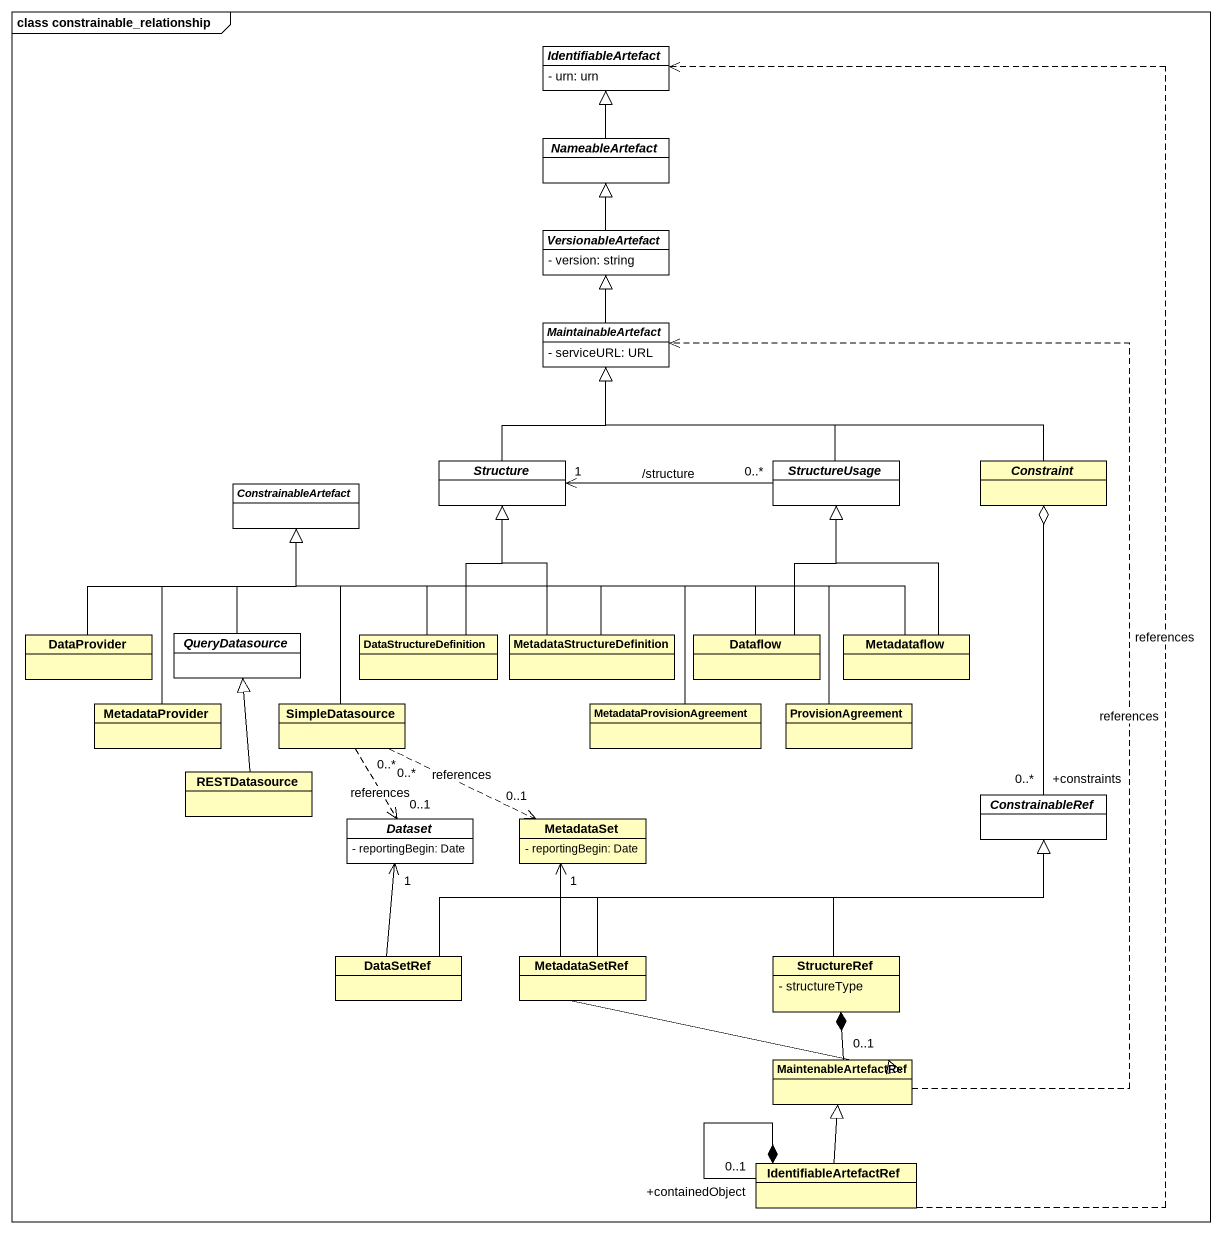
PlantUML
@startuml
mainframe class constrainable_relationship
hide circle
hide empty members
skinparam classAttributeIconSize 0
abstract class IdentifiableArtefact #FFFFFF {
  - urn: urn
}
abstract class NameableArtefact #FFFFFF
abstract class VersionableArtefact #FFFFFF {
  - version: string
}
abstract class MaintainableArtefact #FFFFFF {
  - serviceURL: URL
}
abstract class ConstrainableArtefact #FFFFFF
abstract class Structure #FFFFFF
abstract class StructureUsage #FFFFFF
abstract class Constraint #FFFEBF
class DataProvider #FFFEBF
abstract class QueryDatasource #FFFFFF
class DataStructureDefinition #FFFEBF
class MetadataStructureDefinition #FFFEBF
class Dataflow #FFFEBF
class Metadataflow #FFFEBF
class MetadataProvider #FFFEBF
class SimpleDatasource #FFFEBF
class MetadataProvisionAgreement #FFFEBF
class ProvisionAgreement #FFFEBF
class RESTDatasource #FFFEBF
abstract class ConstrainableRef #FFFFFF
abstract class Dataset #FFFFFF {
  - reportingBegin: Date
}
class MetadataSet #FFFEBF {
  - reportingBegin: Date
}
class DataSetRef #FFFEBF
class MetadataSetRef #FFFEBF
class StructureRef #FFFEBF {
  - structureType
}
class MaintenableArtefactRef #FFFEBF
class IdentifiableArtefactRef #FFFEBF
NameableArtefact -up-|> IdentifiableArtefact
VersionableArtefact -up-|> NameableArtefact
MaintainableArtefact -up-|> VersionableArtefact
Structure -up-|> MaintainableArtefact
StructureUsage -up-|> MaintainableArtefact
StructureUsage "0..*" -left-> "1" Structure : /structure
Constraint -left-|> MaintainableArtefact
DataProvider -up-|> ConstrainableArtefact
QueryDatasource -up-|> ConstrainableArtefact
DataStructureDefinition -up-|> ConstrainableArtefact
DataStructureDefinition -up-|> Structure
MetadataStructureDefinition -left-|> ConstrainableArtefact
MetadataStructureDefinition -up-|> Structure
Dataflow -left-|> ConstrainableArtefact
Dataflow -up-|> StructureUsage
Metadataflow -left-|> ConstrainableArtefact
Metadataflow -up-|> StructureUsage
MetadataProvider -up-|> ConstrainableArtefact
SimpleDatasource -up-|> ConstrainableArtefact
SimpleDatasource "0..*" ..> "0..1" Dataset : references
SimpleDatasource "0..*" .right.> "0..1" MetadataSet : references
MetadataProvisionAgreement -left-|> ConstrainableArtefact
ProvisionAgreement -left-|> ConstrainableArtefact
RESTDatasource -up-|> QueryDatasource
ConstrainableRef "+constraints\n0..*" -up-o Constraint
DataSetRef -right-|> ConstrainableRef
DataSetRef -up-> "1" Dataset
MetadataSetRef -right-|> ConstrainableRef
MetadataSetRef -up-> "1" MetadataSet
MetadataSetRef -right-|> MaintenableArtefactRef
StructureRef -up-|> ConstrainableRef
MaintenableArtefactRef .up.> MaintainableArtefact : references
MaintenableArtefactRef "0..1" -up-* StructureRef
IdentifiableArtefactRef .up.> IdentifiableArtefact : references
IdentifiableArtefactRef -up-|> MaintenableArtefactRef
IdentifiableArtefactRef *-- "+containedObject\n0..1" IdentifiableArtefactRef
@enduml
